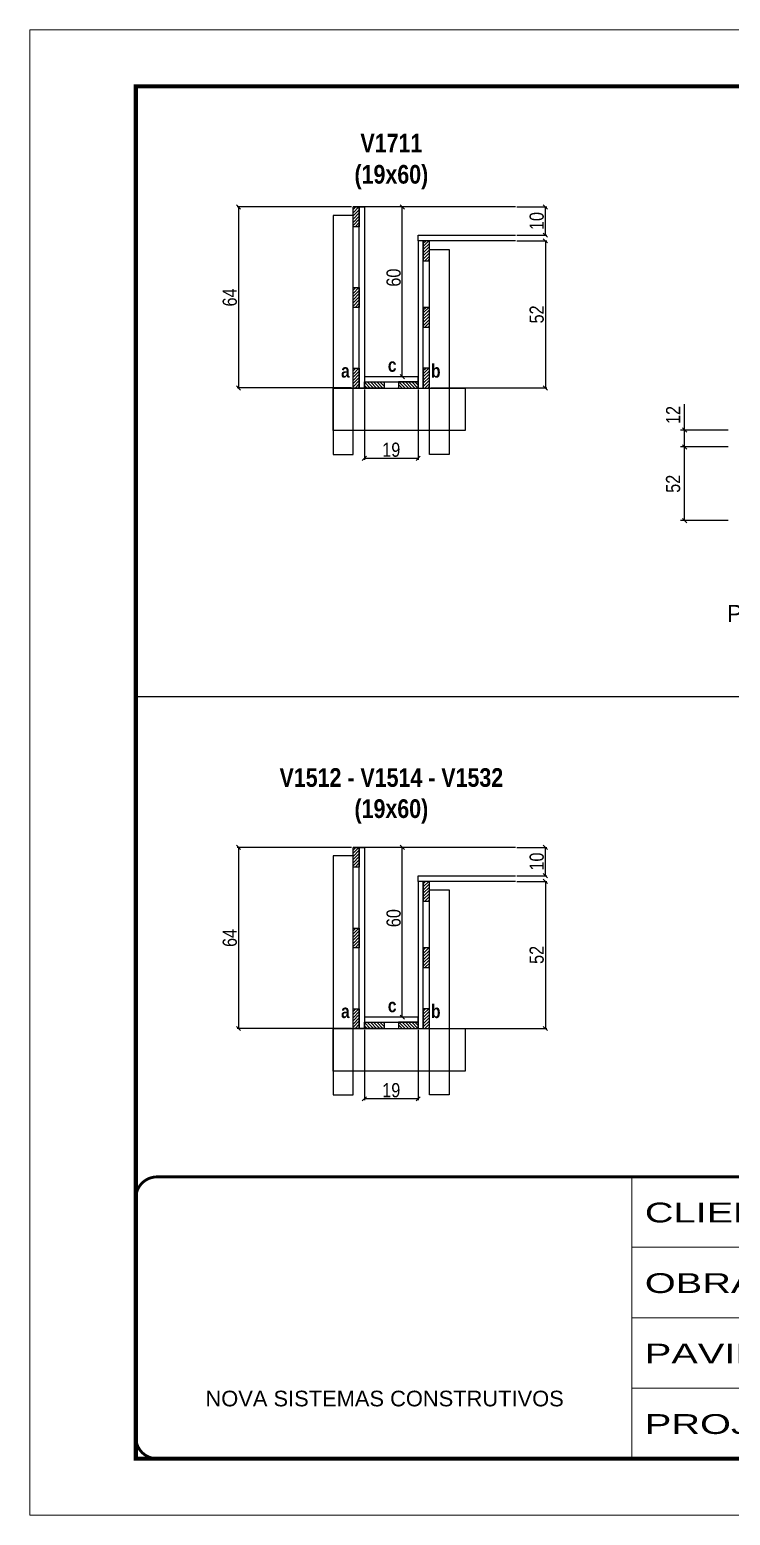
# Model space of a CAD drawing. Extents: x 3309 to 10008, y -2522 to 14608.
# Drawn here: x 6493 to 6988, y 10112 to 11162 of the extents above; entities that cross this region are included whole.
import ezdxf

# ---------------------------------------------------------------- set-up
doc = ezdxf.new("R2010")
doc.units = 0
doc.linetypes.add('CONTINUO', pattern=[0])
doc.linetypes.add('DASHED', pattern=[0.75, 0.5, -0.25])
for name, color, linetype in [('5', 5, 'Continuous'), ('COTA', 241, 'Continuous'), ('detalhes', 4, 'Continuous'), ('NOMENCLATURA', 7, 'Continuous'), ('Painéis', 200, 'Continuous'), ('SARR_2.2x7', 40, 'Continuous'), ('SARR_3.5x7', 81, 'Continuous')]:
    doc.layers.add(name, color=color, linetype=linetype)
for name, color, linetype, lineweight in [('CONCRETO', 251, 'Continuous', 25), ('Folhas', 255, 'Continuous', 9), ('SARRAFO DE PRESSAO', 251, 'DASHED', 9)]:
    doc.layers.add(name, color=color, linetype=linetype, lineweight=lineweight)
doc.styles.add('ARIAL', font='arial.ttf')
doc.styles.add('COTA TECNICA', font='techl___.ttf', dxfattribs={"height": 10})
doc.styles.add('COTA TECNICA 2X', font='techl___.ttf', dxfattribs={"height": 10})
doc.styles.get("Standard").update_dxf_attribs({"font": 'arial.ttf'})
doc.styles.add('TECNICA', font='techb___.ttf', dxfattribs={"height": 10})
doc.styles.add('Tecnologia', font='')
doc.styles.get('Tecnologia').set_extended_font_data('Forgotten Futurist')
doc.dimstyles.new('PAINEL', dxfattribs={"dimtxt": 10, "dimasz": 3, "dimexe": 3, "dimexo": 3, "dimgap": 3, "dimtad": 1, "dimdec": 1, "dimzin": 12, "dimdsep": 46, "dimtxsty": 'COTA TECNICA', "dimblk1": 'OBLIQUE', "dimblk2": 'OBLIQUE', "dimsah": 1, "dimcen": 0.9, "dimclrd": 4, "dimclre": 4, "dimclrt": 240, "dimadec": 1, "dimazin": 3, "dimtfac": 1, "dimtdec": 1, "dimtmove": 0, "dimatfit": 3, "dimfxl": 1, "dimtolj": 1, "dimtzin": 12, "dimarcsym": 0})
doc.dimstyles.new('SECAO', dxfattribs={"dimscale": 0.333333, "dimtxt": 5, "dimasz": 9, "dimexe": 3, "dimexo": 3, "dimgap": 3, "dimtad": 1, "dimdec": 1, "dimlfac": 0.5, "dimzin": 12, "dimdsep": 46, "dimtxsty": 'COTA TECNICA 2X', "dimblk1": 'OBLIQUE', "dimblk2": 'OBLIQUE', "dimsah": 1, "dimcen": 0.9, "dimclrd": 4, "dimclre": 4, "dimclrt": 240, "dimadec": 1, "dimazin": 3, "dimtfac": 1, "dimtdec": 1, "dimtmove": 0, "dimatfit": 3, "dimfxl": 1, "dimtolj": 1, "dimtzin": 12, "dimarcsym": 0})
pattern_1 = [(135, (39964.9629, -112603.3136), (-1.122532015, -1.122532015), [])]
pattern_2 = [(45, (-116790.7454, -22312.6825), (-1.122532015, 1.122532015), [])]
pattern_3 = [(135, (39964.9629, -113055.96), (-1.122532015, -1.122532015), [])]
pattern_4 = [(45, (-116790.7454, -22765.329), (-1.122532015, 1.122532015), [])]

# ---------------------------------------------------------------- blocks, each defined once
blk = doc.blocks.new('9999999999')
at = {"color": 30, "linetype": 'CONTINUO'}
for p, q in [((98564.6, 34230.2), (98564.6, 34429.4)), ((98564.6, 34379.6), (99584, 34379.6)), ((98564.6, 34329.8), (99488, 34329.8)), ((98564.6, 34280), (99488, 34280))]:
    blk.add_line(p, q, dxfattribs=at)
at = {"color": 30, "linetype": 'CONTINUO', "const_width": 2}
blk.add_lwpolyline([(99584, 34230.2), (99584, 34414.4, 0.414214), (99569, 34429.4), (98229, 34429.4, 0.414214), (98214, 34414.4), (98214, 34245.2, 0.414214), (98229, 34230.2), (99584, 34230.2)], format="xyb", dxfattribs=at)
at = {"layer": 'Folhas'}
blk.add_lwpolyline([(98139, 34190.2), (99624, 34190.2), (99624, 35240.2), (98139, 35240.2)], close=True, dxfattribs=at)
at = {"layer": 'Folhas', "color": 30, "const_width": 3}
blk.add_lwpolyline([(98214, 34230.2), (99584, 34230.2), (99584, 35200.2), (98214, 35200.2)], close=True, dxfattribs=at)
at = {"color": 7, "linetype": 'Continuous', "ltscale": 5, "style": 'ARIAL'}
blk.add_text('NOVA SISTEMAS CONSTRUTIVOS', height=11.059, dxfattribs=at).set_placement((98263.2, 34267.2))
at = {"layer": 'Folhas', "color": 7, "style": 'Tecnologia', "width": 1.5}
for s, p in [('CLIENTE:', (98573.7, 34397.2)), ('OBRA:', (98573.7, 34347.3)), ('PAVIMENTO:', (98573.7, 34297.5)), ('PROJETO:', (98573.7, 34247.7))]:
    blk.add_text(s, height=14, dxfattribs=at).set_placement(p)
blk = doc.blocks.new('_Oblique')
at = {"color": 0, "linetype": 'ByBlock', "lineweight": -2}
blk.add_line((-0.5, -0.5), (0.5, 0.5), dxfattribs=at)
blk = doc.blocks.new('*D2822')
at = {"layer": 'COTA', "color": 4, "lineweight": -2, "transparency": 16777216}
for p, q in [((6986.6, 10867.2), (6952.7, 10867.2)), ((6955.7, 10815.2), (6955.7, 10867.2)), ((6986.6, 10815.2), (6952.7, 10815.2))]:
    blk.add_line(p, q, dxfattribs=at)
at = {"layer": 'Defpoints', "color": 0, "transparency": 16777216}
for p in [(6955.7, 10867.2), (6989.6, 10867.2), (6989.6, 10815.2)]:
    blk.add_point(p, dxfattribs=at)
at = {"layer": 'COTA', "color": 4, "lineweight": -2, "transparency": 16777216, "xscale": 3, "yscale": 3, "zscale": 3}
for p, rotation in [((6955.7, 10867.2), 90), ((6955.7, 10815.2), 270)]:
    blk.add_blockref('_Oblique', p, dxfattribs=dict(at, rotation=rotation))
at = {"layer": 'COTA', "color": 240, "transparency": 16777216, "insert": (6947.6, 10841.2), "char_height": 10, "attachment_point": 5, "rotation": 90, "style": 'COTA TECNICA'}
blk.add_mtext('\\A1;52', dxfattribs=at)
blk = doc.blocks.new('*D2823')
at = {"layer": 'COTA', "color": 4, "lineweight": -2, "transparency": 16777216}
for p, q in [((6955.7, 10879.2), (6955.7, 10897.5)), ((6986.6, 10879.2), (6952.7, 10879.2)), ((6955.7, 10867.2), (6955.7, 10879.2)), ((6986.6, 10867.2), (6952.7, 10867.2))]:
    blk.add_line(p, q, dxfattribs=at)
at = {"layer": 'Defpoints', "color": 0, "transparency": 16777216}
for p in [(6955.7, 10879.2), (6989.6, 10879.2), (6989.6, 10867.2)]:
    blk.add_point(p, dxfattribs=at)
at = {"layer": 'COTA', "color": 4, "lineweight": -2, "transparency": 16777216, "xscale": 3, "yscale": 3, "zscale": 3}
for p, rotation in [((6955.7, 10879.2), 90), ((6955.7, 10867.2), 270)]:
    blk.add_blockref('_Oblique', p, dxfattribs=dict(at, rotation=rotation))
at = {"layer": 'COTA', "color": 240, "transparency": 16777216, "insert": (6947.6, 10889.8), "char_height": 10, "attachment_point": 5, "rotation": 90, "style": 'COTA TECNICA'}
blk.add_mtext('\\A1;12', dxfattribs=at)
blk = doc.blocks.new('*D2802')
at = {"layer": 'COTA', "color": 4, "lineweight": -2, "transparency": 16777216}
for p, q in [((6729.4, 10907.9), (6729.4, 10858.1)), ((6767.4, 10907.9), (6767.4, 10858.1)), ((6767.4, 10859.1), (6729.4, 10859.1))]:
    blk.add_line(p, q, dxfattribs=at)
at = {"layer": 'Defpoints', "color": 0, "transparency": 16777216}
for p in [(6729.4, 10908.9), (6767.4, 10908.9), (6729.4, 10859.1)]:
    blk.add_point(p, dxfattribs=at)
at = {"layer": 'COTA', "color": 4, "lineweight": -2, "transparency": 16777216, "xscale": 3, "yscale": 3, "zscale": 3, "rotation": 180}
blk.add_blockref('_Oblique', (6729.4, 10859.1), dxfattribs=at)
at = {"layer": 'COTA', "color": 4, "lineweight": -2, "transparency": 16777216, "xscale": 3, "yscale": 3, "zscale": 3}
blk.add_blockref('_Oblique', (6767.4, 10859.1), dxfattribs=at)
at = {"layer": 'COTA', "color": 240, "transparency": 16777216, "insert": (6748.4, 10865.2), "char_height": 10, "attachment_point": 5, "style": 'COTA TECNICA 2X'}
blk.add_mtext('\\A1;19', dxfattribs=at)
blk = doc.blocks.new('*D2803')
at = {"layer": 'COTA', "color": 4, "lineweight": -2, "transparency": 16777216}
for p, q in [((6720.4, 11036.9), (6639.4, 11036.9)), ((6640.4, 11036.9), (6640.4, 10908.9)), ((6720.4, 10908.9), (6639.4, 10908.9))]:
    blk.add_line(p, q, dxfattribs=at)
at = {"layer": 'Defpoints', "color": 0, "transparency": 16777216}
for p in [(6721.4, 11036.9, 0), (6640.4, 10908.9), (6721.4, 10908.9, 0)]:
    blk.add_point(p, dxfattribs=at)
at = {"layer": 'COTA', "color": 4, "lineweight": -2, "transparency": 16777216, "xscale": 3, "yscale": 3, "zscale": 3}
for p, rotation in [((6640.4, 11036.9), 90), ((6640.4, 10908.9), 270)]:
    blk.add_blockref('_Oblique', p, dxfattribs=dict(at, rotation=rotation))
at = {"layer": 'COTA', "color": 240, "transparency": 16777216, "insert": (6634.3, 10972.9), "char_height": 10, "attachment_point": 5, "rotation": 90, "style": 'COTA TECNICA 2X'}
blk.add_mtext('\\A1;64', dxfattribs=at)
blk = doc.blocks.new('*D2804')
at = {"layer": 'COTA', "color": 4, "lineweight": -2, "transparency": 16777216}
for p, q in [((6837.1, 11012.9), (6858.3, 11012.9)), ((6857.3, 11012.9), (6857.3, 10908.9)), ((6776.4, 10908.9), (6858.3, 10908.9))]:
    blk.add_line(p, q, dxfattribs=at)
at = {"layer": 'Defpoints', "color": 0, "transparency": 16777216}
for p in [(6836.1, 11012.9), (6775.4, 10908.9, 0), (6857.3, 10908.9)]:
    blk.add_point(p, dxfattribs=at)
at = {"layer": 'COTA', "color": 4, "lineweight": -2, "transparency": 16777216, "xscale": 3, "yscale": 3, "zscale": 3}
for p, rotation in [((6857.3, 11012.9), 90), ((6857.3, 10908.9), 270)]:
    blk.add_blockref('_Oblique', p, dxfattribs=dict(at, rotation=rotation))
at = {"layer": 'COTA', "color": 240, "transparency": 16777216, "insert": (6851.2, 10960.9), "char_height": 10, "attachment_point": 5, "rotation": 90, "style": 'COTA TECNICA 2X'}
blk.add_mtext('\\A1;52', dxfattribs=at)
blk = doc.blocks.new('*D2805')
at = {"layer": 'COTA', "color": 4, "lineweight": -2, "transparency": 16777216}
for p, q in [((6766.4, 11036.9), (6755.2, 11036.9)), ((6756.2, 10916.9), (6756.2, 11036.9)), ((6766.4, 10916.9), (6755.2, 10916.9))]:
    blk.add_line(p, q, dxfattribs=at)
at = {"layer": 'Defpoints', "color": 0, "transparency": 16777216}
for p in [(6756.2, 11036.9), (6767.4, 11036.9), (6767.4, 10916.9)]:
    blk.add_point(p, dxfattribs=at)
at = {"layer": 'COTA', "color": 4, "lineweight": -2, "transparency": 16777216, "xscale": 3, "yscale": 3, "zscale": 3}
for p, rotation in [((6756.2, 11036.9), 90), ((6756.2, 10916.9), 270)]:
    blk.add_blockref('_Oblique', p, dxfattribs=dict(at, rotation=rotation))
at = {"layer": 'COTA', "color": 240, "transparency": 16777216, "insert": (6750.1, 10986.9), "char_height": 10, "attachment_point": 5, "rotation": 90, "style": 'COTA TECNICA 2X'}
blk.add_mtext('\\A1;60', dxfattribs=at)
blk = doc.blocks.new('*D2806')
at = {"layer": 'COTA', "color": 4, "lineweight": -2, "transparency": 16777216}
for p, q in [((6837.1, 11036.9), (6858.3, 11036.9)), ((6857.3, 11016.9), (6857.3, 11036.9)), ((6837.1, 11016.9), (6858.3, 11016.9))]:
    blk.add_line(p, q, dxfattribs=at)
at = {"layer": 'Defpoints', "color": 0, "transparency": 16777216}
for p in [(6836.1, 11036.9), (6857.3, 11036.9), (6836.1, 11016.9)]:
    blk.add_point(p, dxfattribs=at)
at = {"layer": 'COTA', "color": 4, "lineweight": -2, "transparency": 16777216, "xscale": 3, "yscale": 3, "zscale": 3}
for p, rotation in [((6857.3, 11036.9), 90), ((6857.3, 11016.9), 270)]:
    blk.add_blockref('_Oblique', p, dxfattribs=dict(at, rotation=rotation))
at = {"layer": 'COTA', "color": 240, "transparency": 16777216, "insert": (6851.2, 11026.9), "char_height": 10, "attachment_point": 5, "rotation": 90, "style": 'COTA TECNICA 2X'}
blk.add_mtext('\\A1;10', dxfattribs=at)
blk = doc.blocks.new('*D2807')
at = {"layer": 'COTA', "color": 4, "lineweight": -2, "transparency": 16777216}
for p, q in [((6729.4, 10455.2), (6729.4, 10405.5)), ((6767.4, 10455.2), (6767.4, 10405.5)), ((6767.4, 10406.5), (6729.4, 10406.5))]:
    blk.add_line(p, q, dxfattribs=at)
at = {"layer": 'Defpoints', "color": 0, "transparency": 16777216}
for p in [(6729.4, 10456.2), (6767.4, 10456.2), (6729.4, 10406.5)]:
    blk.add_point(p, dxfattribs=at)
at = {"layer": 'COTA', "color": 4, "lineweight": -2, "transparency": 16777216, "xscale": 3, "yscale": 3, "zscale": 3, "rotation": 180}
blk.add_blockref('_Oblique', (6729.4, 10406.5), dxfattribs=at)
at = {"layer": 'COTA', "color": 4, "lineweight": -2, "transparency": 16777216, "xscale": 3, "yscale": 3, "zscale": 3}
blk.add_blockref('_Oblique', (6767.4, 10406.5), dxfattribs=at)
at = {"layer": 'COTA', "color": 240, "transparency": 16777216, "insert": (6748.4, 10412.5), "char_height": 10, "attachment_point": 5, "style": 'COTA TECNICA 2X'}
blk.add_mtext('\\A1;19', dxfattribs=at)
blk = doc.blocks.new('*D2808')
at = {"layer": 'COTA', "color": 4, "lineweight": -2, "transparency": 16777216}
for p, q in [((6720.4, 10584.2), (6639.4, 10584.2)), ((6640.4, 10584.2), (6640.4, 10456.2)), ((6720.4, 10456.2), (6639.4, 10456.2))]:
    blk.add_line(p, q, dxfattribs=at)
at = {"layer": 'Defpoints', "color": 0, "transparency": 16777216}
for p in [(6721.4, 10584.2, 0), (6640.4, 10456.2), (6721.4, 10456.2, 0)]:
    blk.add_point(p, dxfattribs=at)
at = {"layer": 'COTA', "color": 4, "lineweight": -2, "transparency": 16777216, "xscale": 3, "yscale": 3, "zscale": 3}
for p, rotation in [((6640.4, 10584.2), 90), ((6640.4, 10456.2), 270)]:
    blk.add_blockref('_Oblique', p, dxfattribs=dict(at, rotation=rotation))
at = {"layer": 'COTA', "color": 240, "transparency": 16777216, "insert": (6634.3, 10520.2), "char_height": 10, "attachment_point": 5, "rotation": 90, "style": 'COTA TECNICA 2X'}
blk.add_mtext('\\A1;64', dxfattribs=at)
blk = doc.blocks.new('*D2809')
at = {"layer": 'COTA', "color": 4, "lineweight": -2, "transparency": 16777216}
for p, q in [((6837.1, 10560.2), (6858.3, 10560.2)), ((6857.3, 10560.2), (6857.3, 10456.2)), ((6776.4, 10456.2), (6858.3, 10456.2))]:
    blk.add_line(p, q, dxfattribs=at)
at = {"layer": 'Defpoints', "color": 0, "transparency": 16777216}
for p in [(6836.1, 10560.2), (6775.4, 10456.2, 0), (6857.3, 10456.2)]:
    blk.add_point(p, dxfattribs=at)
at = {"layer": 'COTA', "color": 4, "lineweight": -2, "transparency": 16777216, "xscale": 3, "yscale": 3, "zscale": 3}
for p, rotation in [((6857.3, 10560.2), 90), ((6857.3, 10456.2), 270)]:
    blk.add_blockref('_Oblique', p, dxfattribs=dict(at, rotation=rotation))
at = {"layer": 'COTA', "color": 240, "transparency": 16777216, "insert": (6851.2, 10508.2), "char_height": 10, "attachment_point": 5, "rotation": 90, "style": 'COTA TECNICA 2X'}
blk.add_mtext('\\A1;52', dxfattribs=at)
blk = doc.blocks.new('*D2810')
at = {"layer": 'COTA', "color": 4, "lineweight": -2, "transparency": 16777216}
for p, q in [((6766.4, 10584.2), (6755.2, 10584.2)), ((6756.2, 10464.2), (6756.2, 10584.2)), ((6766.4, 10464.2), (6755.2, 10464.2))]:
    blk.add_line(p, q, dxfattribs=at)
at = {"layer": 'Defpoints', "color": 0, "transparency": 16777216}
for p in [(6756.2, 10584.2), (6767.4, 10584.2), (6767.4, 10464.2)]:
    blk.add_point(p, dxfattribs=at)
at = {"layer": 'COTA', "color": 4, "lineweight": -2, "transparency": 16777216, "xscale": 3, "yscale": 3, "zscale": 3}
for p, rotation in [((6756.2, 10584.2), 90), ((6756.2, 10464.2), 270)]:
    blk.add_blockref('_Oblique', p, dxfattribs=dict(at, rotation=rotation))
at = {"layer": 'COTA', "color": 240, "transparency": 16777216, "insert": (6750.1, 10534.2), "char_height": 10, "attachment_point": 5, "rotation": 90, "style": 'COTA TECNICA 2X'}
blk.add_mtext('\\A1;60', dxfattribs=at)
blk = doc.blocks.new('*D2811')
at = {"layer": 'COTA', "color": 4, "lineweight": -2, "transparency": 16777216}
for p, q in [((6837.1, 10584.2), (6858.3, 10584.2)), ((6857.3, 10564.2), (6857.3, 10584.2)), ((6837.1, 10564.2), (6858.3, 10564.2))]:
    blk.add_line(p, q, dxfattribs=at)
at = {"layer": 'Defpoints', "color": 0, "transparency": 16777216}
for p in [(6836.1, 10584.2), (6857.3, 10584.2), (6836.1, 10564.2)]:
    blk.add_point(p, dxfattribs=at)
at = {"layer": 'COTA', "color": 4, "lineweight": -2, "transparency": 16777216, "xscale": 3, "yscale": 3, "zscale": 3}
for p, rotation in [((6857.3, 10584.2), 90), ((6857.3, 10564.2), 270)]:
    blk.add_blockref('_Oblique', p, dxfattribs=dict(at, rotation=rotation))
at = {"layer": 'COTA', "color": 240, "transparency": 16777216, "insert": (6851.2, 10574.2), "char_height": 10, "attachment_point": 5, "rotation": 90, "style": 'COTA TECNICA 2X'}
blk.add_mtext('\\A1;10', dxfattribs=at)

msp = doc.modelspace()

# ---------------------------------------------------------------- hatches: boundary and pattern name
at = {"layer": 'SARR_2.2x7'}
h = msp.add_hatch(dxfattribs=at)
h.set_pattern_fill('ANSI31', color=256, scale=0.5)
h.set_pattern_definition([(45, (-116790.7454, -22198.6825), (-1.122532015, 1.122532015), [])])
h.paths.add_polyline_path([(6721.42, 11022.86), (6725.82, 11022.86), (6725.82, 11036.86), (6721.42, 11036.86)])
h = msp.add_hatch(dxfattribs=at)
h.set_pattern_fill('ANSI31', color=256, scale=0.5)
h.set_pattern_definition([(45, (-116790.7454, -22222.6825), (-1.122532015, 1.122532015), [])])
h.paths.add_polyline_path([(6775.42, 10998.86), (6771.02, 10998.86), (6771.02, 11012.86), (6775.42, 11012.86)])
h = msp.add_hatch(dxfattribs=at)
h.set_pattern_fill('ANSI31', color=256, scale=0.5)
h.set_pattern_definition([(45, (-116790.7454, -22255.6825), (-1.122532015, 1.122532015), [])])
h.paths.add_polyline_path([(6721.42, 10965.86), (6725.82, 10965.86), (6725.82, 10979.86), (6721.42, 10979.86)])
h = msp.add_hatch(dxfattribs=at)
h.set_pattern_fill('ANSI31', color=256, scale=0.5)
h.set_pattern_definition([(45, (-116790.7454, -22269.6825), (-1.122532015, 1.122532015), [])])
h.paths.add_polyline_path([(6775.42, 10951.86), (6771.02, 10951.86), (6771.02, 10965.86), (6775.42, 10965.86)])
h = msp.add_hatch(dxfattribs=at)
h.set_pattern_fill('ANSI31', color=256, scale=0.5)
h.set_pattern_definition(pattern_2)
h.paths.add_polyline_path([(6721.42, 10908.86), (6725.82, 10908.86), (6725.82, 10922.86), (6721.42, 10922.86)])
h = msp.add_hatch(dxfattribs=at)
h.set_pattern_fill('ANSI31', color=256, scale=0.5)
h.set_pattern_definition(pattern_2)
h.paths.add_polyline_path([(6775.42, 10908.86), (6771.02, 10908.86), (6771.02, 10922.86), (6775.42, 10922.86)])
h = msp.add_hatch(dxfattribs=at)
h.set_pattern_fill('ANSI31', color=256, scale=0.5, angle=90)
h.set_pattern_definition(pattern_1)
h.paths.add_polyline_path([(6743.42, 10908.86), (6743.42, 10913.26), (6729.42, 10913.26), (6729.42, 10908.86)])
h = msp.add_hatch(dxfattribs=at)
h.set_pattern_fill('ANSI31', color=256, scale=0.5, angle=90)
h.set_pattern_definition(pattern_1)
h.paths.add_polyline_path([(6753.42, 10913.26), (6753.42, 10908.86), (6767.42, 10908.86), (6767.42, 10913.26)])
h = msp.add_hatch(dxfattribs=at)
h.set_pattern_fill('ANSI31', color=256, scale=0.5)
h.set_pattern_definition([(45, (-116790.7454, -22651.329), (-1.122532015, 1.122532015), [])])
h.paths.add_polyline_path([(6721.42, 10570.21), (6725.82, 10570.21), (6725.82, 10584.21), (6721.42, 10584.21)])
h = msp.add_hatch(dxfattribs=at)
h.set_pattern_fill('ANSI31', color=256, scale=0.5)
h.set_pattern_definition([(45, (-116790.7454, -22675.329), (-1.122532015, 1.122532015), [])])
h.paths.add_polyline_path([(6775.42, 10546.21), (6771.02, 10546.21), (6771.02, 10560.21), (6775.42, 10560.21)])
h = msp.add_hatch(dxfattribs=at)
h.set_pattern_fill('ANSI31', color=256, scale=0.5)
h.set_pattern_definition([(45, (-116790.7454, -22708.329), (-1.122532015, 1.122532015), [])])
h.paths.add_polyline_path([(6721.42, 10513.21), (6725.82, 10513.21), (6725.82, 10527.21), (6721.42, 10527.21)])
h = msp.add_hatch(dxfattribs=at)
h.set_pattern_fill('ANSI31', color=256, scale=0.5)
h.set_pattern_definition([(45, (-116790.7454, -22722.329), (-1.122532015, 1.122532015), [])])
h.paths.add_polyline_path([(6775.42, 10499.21), (6771.02, 10499.21), (6771.02, 10513.21), (6775.42, 10513.21)])
h = msp.add_hatch(dxfattribs=at)
h.set_pattern_fill('ANSI31', color=256, scale=0.5)
h.set_pattern_definition(pattern_4)
h.paths.add_polyline_path([(6721.42, 10456.21), (6725.82, 10456.21), (6725.82, 10470.21), (6721.42, 10470.21)])
h = msp.add_hatch(dxfattribs=at)
h.set_pattern_fill('ANSI31', color=256, scale=0.5)
h.set_pattern_definition(pattern_4)
h.paths.add_polyline_path([(6775.42, 10456.21), (6771.02, 10456.21), (6771.02, 10470.21), (6775.42, 10470.21)])
h = msp.add_hatch(dxfattribs=at)
h.set_pattern_fill('ANSI31', color=256, scale=0.5, angle=90)
h.set_pattern_definition(pattern_3)
h.paths.add_polyline_path([(6743.42, 10456.21), (6743.42, 10460.61), (6729.42, 10460.61), (6729.42, 10456.21)])
h = msp.add_hatch(dxfattribs=at)
h.set_pattern_fill('ANSI31', color=256, scale=0.5, angle=90)
h.set_pattern_definition(pattern_3)
h.paths.add_polyline_path([(6753.42, 10460.61), (6753.42, 10456.21), (6767.42, 10456.21), (6767.42, 10460.61)])

# ---------------------------------------------------------------- linework, layer by layer
at = {"layer": 'CONCRETO', "linetype": 'Continuous'}
for p, q in [((6836.12, 11036.86), (6721.42, 11036.86)), ((6836.12, 10584.21), (6721.42, 10584.21))]:
    msp.add_line(p, q, dxfattribs=at)
at = {"layer": 'COTA'}
msp.add_line((6567.87, 10690.91), (7937.87, 10690.91), dxfattribs=at)
at = {"layer": 'Painéis', "linetype": 'Continuous'}
for points in [[(6725.82, 10908.86), (6725.82, 11036.86), (6729.42, 11036.86), (6729.42, 10908.86)], [(6771.02, 10908.86), (6771.02, 11012.86), (6767.42, 11012.86), (6767.42, 10908.86)], [(6767.42, 10916.86), (6729.42, 10916.86), (6729.42, 10913.26), (6767.42, 10913.26)], [(6725.82, 10456.21), (6725.82, 10584.21), (6729.42, 10584.21), (6729.42, 10456.21)], [(6771.02, 10456.21), (6771.02, 10560.21), (6767.42, 10560.21), (6767.42, 10456.21)], [(6767.42, 10464.21), (6729.42, 10464.21), (6729.42, 10460.61), (6767.42, 10460.61)]]:
    msp.add_lwpolyline(points, close=True, dxfattribs=at)
at = {"layer": 'Painéis', "linetype": 'Continuous', "elevation": 0}
for points in [[(6836.12, 11012.86), (6767.42, 11012.86), (6767.42, 11016.86), (6836.12, 11016.86)], [(6836.12, 10560.21), (6767.42, 10560.21), (6767.42, 10564.21), (6836.12, 10564.21)]]:
    msp.add_lwpolyline(points, dxfattribs=at)
at = {"layer": 'SARR_2.2x7'}
for points in [[(6725.82, 11036.86), (6725.82, 11022.86), (6721.42, 11022.86), (6721.42, 11036.86)], [(6771.02, 11012.86), (6771.02, 10998.86), (6775.42, 10998.86), (6775.42, 11012.86)], [(6725.82, 10979.86), (6725.82, 10965.86), (6721.42, 10965.86), (6721.42, 10979.86)], [(6771.02, 10965.86), (6771.02, 10951.86), (6775.42, 10951.86), (6775.42, 10965.86)], [(6725.82, 10922.86), (6725.82, 10908.86), (6721.42, 10908.86), (6721.42, 10922.86)], [(6771.02, 10922.86), (6771.02, 10908.86), (6775.42, 10908.86), (6775.42, 10922.86)], [(6729.42, 10913.26), (6743.42, 10913.26), (6743.42, 10908.86), (6729.42, 10908.86)], [(6767.42, 10913.26), (6753.42, 10913.26), (6753.42, 10908.86), (6767.42, 10908.86)], [(6725.82, 10584.21), (6725.82, 10570.21), (6721.42, 10570.21), (6721.42, 10584.21)], [(6771.02, 10560.21), (6771.02, 10546.21), (6775.42, 10546.21), (6775.42, 10560.21)], [(6725.82, 10527.21), (6725.82, 10513.21), (6721.42, 10513.21), (6721.42, 10527.21)], [(6771.02, 10513.21), (6771.02, 10499.21), (6775.42, 10499.21), (6775.42, 10513.21)], [(6725.82, 10470.21), (6725.82, 10456.21), (6721.42, 10456.21), (6721.42, 10470.21)], [(6771.02, 10470.21), (6771.02, 10456.21), (6775.42, 10456.21), (6775.42, 10470.21)], [(6729.42, 10460.61), (6743.42, 10460.61), (6743.42, 10456.21), (6729.42, 10456.21)], [(6767.42, 10460.61), (6753.42, 10460.61), (6753.42, 10456.21), (6767.42, 10456.21)]]:
    msp.add_lwpolyline(points, close=True, dxfattribs=at)
at = {"layer": 'SARR_3.5x7'}
for points in [[(6721.42, 11030.86), (6707.42, 11030.86), (6707.42, 10861.88), (6721.42, 10861.88)], [(6775.42, 11006.86), (6789.42, 11006.86), (6789.42, 10861.88), (6775.42, 10861.88)], [(6707.42, 10908.86), (6800.61, 10908.86), (6800.61, 10878.77), (6707.42, 10878.77)], [(6721.42, 10578.21), (6707.42, 10578.21), (6707.42, 10409.23), (6721.42, 10409.23)], [(6775.42, 10554.21), (6789.42, 10554.21), (6789.42, 10409.23), (6775.42, 10409.23)], [(6707.42, 10456.21), (6800.61, 10456.21), (6800.61, 10426.12), (6707.42, 10426.12)]]:
    msp.add_lwpolyline(points, close=True, dxfattribs=at)

# ---------------------------------------------------------------- block references
at = {"layer": 'SARRAFO DE PRESSAO', "color": 6, "linetype": 'ByBlock'}
msp.add_blockref('9999999999', (-91646.11, -24078.07), dxfattribs=at)

# ---------------------------------------------------------------- texts
at = {"layer": '5', "linetype": 'Continuous'}
msp.add_text('P18', height=12, rotation=359.99996, dxfattribs=at).set_placement((6985.6, 10743.55))
at = {"layer": 'detalhes', "style": 'TECNICA'}
for s, p in [('a', (6712.9, 10916.22)), ('c', (6745.97, 10920.33)), ('b', (6776.47, 10916.21)), ('a', (6712.9, 10463.57)), ('c', (6745.97, 10467.68)), ('b', (6776.47, 10463.56))]:
    msp.add_text(s, height=9.6, dxfattribs=at).set_placement(p)
at = {"layer": 'NOMENCLATURA', "char_height": 13.2, "attachment_point": 2, "style": 'TECNICA'}
for s, insert in [('V1711\\P(19x60)', (6748.46, 11088.55)), ('V1512 - V1514 - V1532\\P(19x60)', (6748.46, 10640.19))]:
    msp.add_mtext_dynamic_manual_height_columns(s, width=300.2766, gutter_width=1, heights=[0], dxfattribs=dict(at, insert=insert))

# ---------------------------------------------------------------- dimensions: what is measured, and where the dimension line sits
at = {"layer": 'COTA'}
for base, p1, p2, dimstyle, picture, middle in [((6640.38, 10908.86, 0), (6721.42, 11036.86), (6721.42, 10908.86), 'SECAO', '*D2803', (6634.27, 10972.86, 0)), ((6857.34, 11036.86), (6836.12, 11016.86), (6836.12, 11036.86), 'SECAO', '*D2806', (6851.24, 11026.86)), ((6857.34, 10908.86, 0), (6836.12, 11012.86), (6775.42, 10908.86), 'SECAO', '*D2804', (6851.23, 10960.86, 0)), ((6955.7, 10879.18), (6989.6, 10867.18), (6989.6, 10879.18), 'PAINEL', '*D2823', (6947.64, 10889.84)), ((6955.7, 10867.18), (6989.6, 10815.18), (6989.6, 10867.18), 'PAINEL', '*D2822', (6947.59, 10841.18)), ((6640.38, 10456.21, 0), (6721.42, 10584.21), (6721.42, 10456.21), 'SECAO', '*D2808', (6634.27, 10520.21, 0)), ((6857.34, 10584.21), (6836.12, 10564.21), (6836.12, 10584.21), 'SECAO', '*D2811', (6851.24, 10574.21)), ((6857.34, 10456.21, 0), (6836.12, 10560.21), (6775.42, 10456.21), 'SECAO', '*D2809', (6851.23, 10508.21, 0))]:
    dim = msp.add_linear_dim(base=base, p1=p1, p2=p2, angle=90, dimstyle=dimstyle, dxfattribs=at)
    dim.commit()
    dim.dimension.update_dxf_attribs({"geometry": picture, "text_midpoint": middle})
for base, p1, p2, angle, picture, middle in [((6756.25, 11036.86), (6767.42, 10916.86), (6767.42, 11036.86), 90, '*D2805', (6756.25, 10986.86)), ((6729.42, 10859.11), (6767.42, 10908.86), (6729.42, 10908.86), 180, '*D2802', (6748.42, 10859.11)), ((6756.25, 10584.21), (6767.42, 10464.21), (6767.42, 10584.21), 90, '*D2810', (6756.25, 10534.21)), ((6729.42, 10406.46), (6767.42, 10456.21), (6729.42, 10456.21), 180, '*D2807', (6748.42, 10406.46))]:
    dim = msp.add_linear_dim(base=base, p1=p1, p2=p2, angle=angle, dimstyle='SECAO', dxfattribs=at)
    dim.commit()
    dim.dimension.update_dxf_attribs({"geometry": picture, "text_midpoint": middle, "dimtype": 160})

doc.saveas('drawing.dxf')
